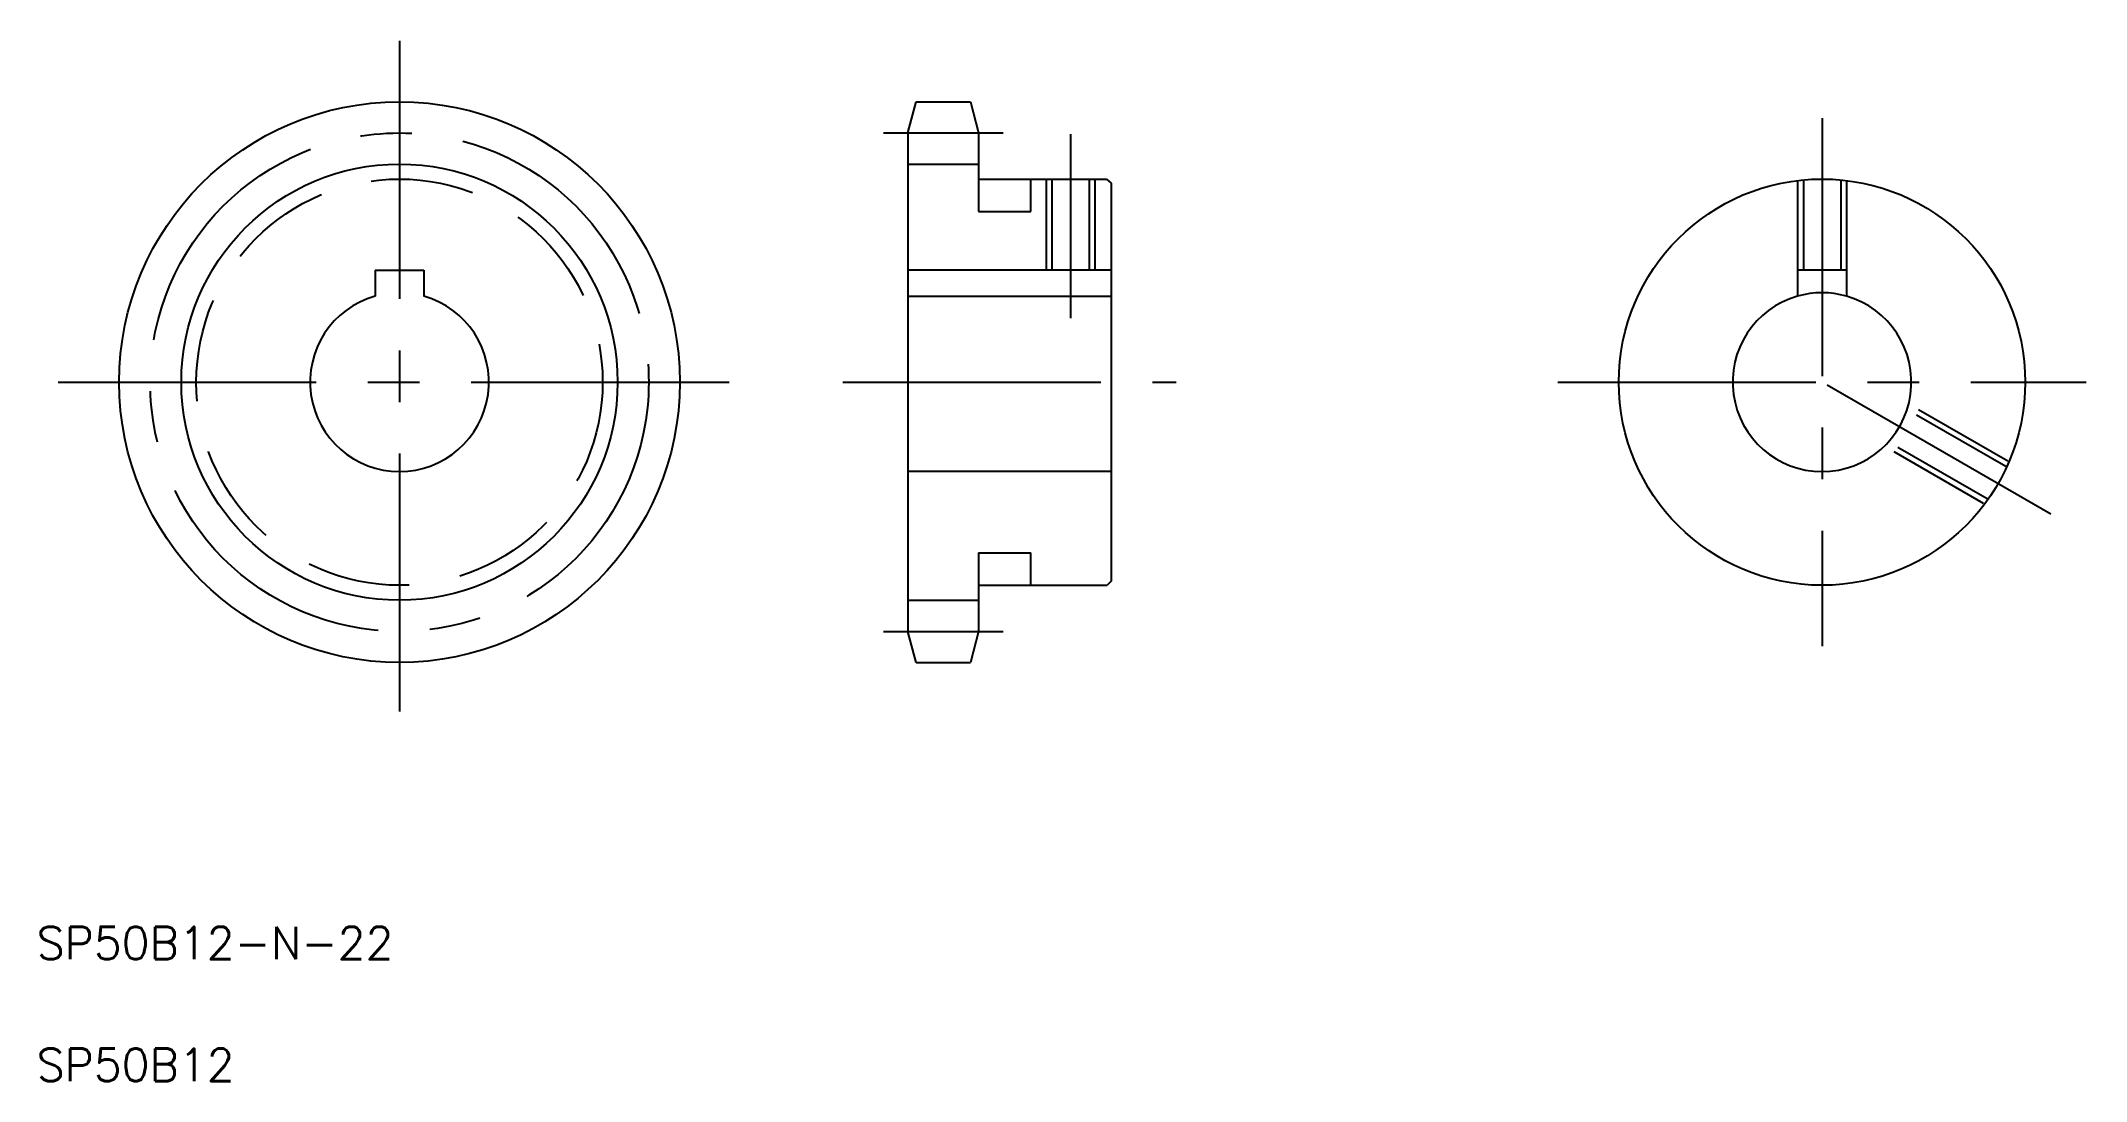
# Model space of a CAD drawing. Extents: x 11 to 262, y 10 to 138.
import ezdxf

# ---------------------------------------------------------------- set-up
doc = ezdxf.new("R2010")
doc.units = 0
doc.linetypes.add('CENTER', pattern=[50.8, 31.75, -6.35, 6.35, -6.35])
doc.linetypes.add('DASHED', pattern=[19.05, 12.7, -6.35])
doc.layers.get('0').update_dxf_attribs({"linetype": 'CONTINUOUS'})
doc.layers.add('CENTER', color=1, linetype='CENTER')
doc.styles.get("Standard").update_dxf_attribs({"font": 'txt', "bigfont": 'BIGFONT'})

msp = doc.modelspace()

# ---------------------------------------------------------------- linework, layer by layer
at = {"color": 7, "linetype": 'CONTINUOUS'}
for p, q in [((117.21, 126.69), (118.24, 130.52)), ((118.24, 130.52), (124.89, 130.52)), ((124.89, 130.52), (125.91, 126.69)), ((117.21, 126.69), (117.21, 65.35)), ((125.91, 126.69), (125.91, 121.02)), ((117.21, 122.86), (125.91, 122.86)), ((125.91, 121.02), (141.66, 121.02)), ((134.91, 121.02), (134.91, 109.82)), ((139.51, 121.02), (139.51, 109.82)), ((141.66, 121.02), (142.21, 120.52)), ((142.21, 120.52), (142.21, 71.52)), ((51.64, 109.82), (57.64, 109.82)), ((51.64, 109.82), (51.64, 106.6)), ((57.64, 109.82), (57.64, 106.6)), ((142.21, 109.82), (117.21, 109.82)), ((226.68, 109.82), (226.68, 106.6)), ((232.69, 109.82), (226.69, 109.82)), ((232.69, 109.84), (232.69, 106.6)), ((117.21, 106.6), (142.21, 106.6)), ((142.21, 85.02), (117.21, 85.02)), ((125.91, 71.02), (125.91, 65.35)), ((125.91, 71.02), (141.71, 71.02)), ((142.21, 71.52), (141.71, 71.02)), ((117.21, 69.18), (125.91, 69.18)), ((125.91, 70.19), (125.91, 70.19)), ((118.24, 61.52), (117.21, 65.35)), ((125.91, 65.35), (124.89, 61.52)), ((118.24, 61.52), (124.89, 61.52))]:
    msp.add_line(p, q, dxfattribs=at)
at = {"color": 3, "linetype": 'DASHED'}
for p, q in [((125.91, 121.02), (125.91, 117.02)), ((132.31, 117.02), (132.31, 121.02)), ((227.39, 120.8), (227.39, 109.82)), ((231.99, 120.8), (231.99, 109.82)), ((226.69, 120.7), (226.69, 109.82)), ((232.69, 120.7), (232.69, 109.82)), ((125.91, 117.02), (132.31, 117.02)), ((252.56, 86.28), (240.35, 93.33)), ((252.3, 85.62), (240.15, 92.63)), ((249.56, 81.08), (237.35, 88.13)), ((250, 81.64), (237.85, 88.65)), ((125.91, 75.02), (132.31, 75.02)), ((125.91, 75.02), (125.91, 71.02)), ((132.31, 71.02), (132.31, 75.02))]:
    msp.add_line(p, q, dxfattribs=at)
at = {"color": 3, "linetype": 'CONTINUOUS'}
for p, q in [((134.21, 121.02), (134.21, 109.82)), ((140.21, 121.02), (140.21, 109.82))]:
    msp.add_line(p, q, dxfattribs=at)
at = {"color": 7, "linetype": 'CONTINUOUS'}
for centre, radius in [((54.64, 96.02), 34.5), ((229.69, 96.02), 25)]:
    msp.add_circle(centre, radius, dxfattribs=at)
at = {"color": 3, "linetype": 'CONTINUOUS'}
msp.add_circle((54.64, 96.02), 26.84, dxfattribs=at)
at = {"color": 3, "linetype": 'DASHED'}
msp.add_circle((54.64, 96.02), 25, dxfattribs=at)
at = {"color": 7, "linetype": 'CONTINUOUS'}
for centre, start in [((54.64, 96.02), 105.8266), ((229.69, 96.02), 105.8277)]:
    msp.add_arc(centre, 11, start, 74.1734, dxfattribs=at)
at = {"color": 3, "linetype": 'CONTINUOUS'}
msp.add_arc((229.69, 96.02), 11, 74.1734, 105.8277, dxfattribs=at)
at = {"layer": 'CENTER', "color": 1, "linetype": 'CENTER'}
for p, q in [((54.64, 138.02), (54.64, 54.02)), ((229.69, 128.52), (229.69, 63.52)), ((114.21, 126.69), (128.91, 126.69)), ((137.21, 126.52), (137.21, 103.9)), ((12.64, 96.02), (96.63, 96.02)), ((109.21, 96.02), (150.21, 96.02)), ((197.19, 96.02), (262.19, 96.02)), ((257.83, 79.77), (229.69, 96.02)), ((114.21, 65.35), (128.91, 65.35))]:
    msp.add_line(p, q, dxfattribs=at)
msp.add_circle((54.64, 96.02), 30.67, dxfattribs=at)

# ---------------------------------------------------------------- texts
at = {"color": 7, "linetype": 'CONTINUOUS'}
for s, p in [('SP50B12-N-22', (10, 25)), ('SP50B12', (10, 10))]:
    msp.add_text(s, height=4, dxfattribs=at).set_placement(p)

doc.saveas('drawing.dxf')
